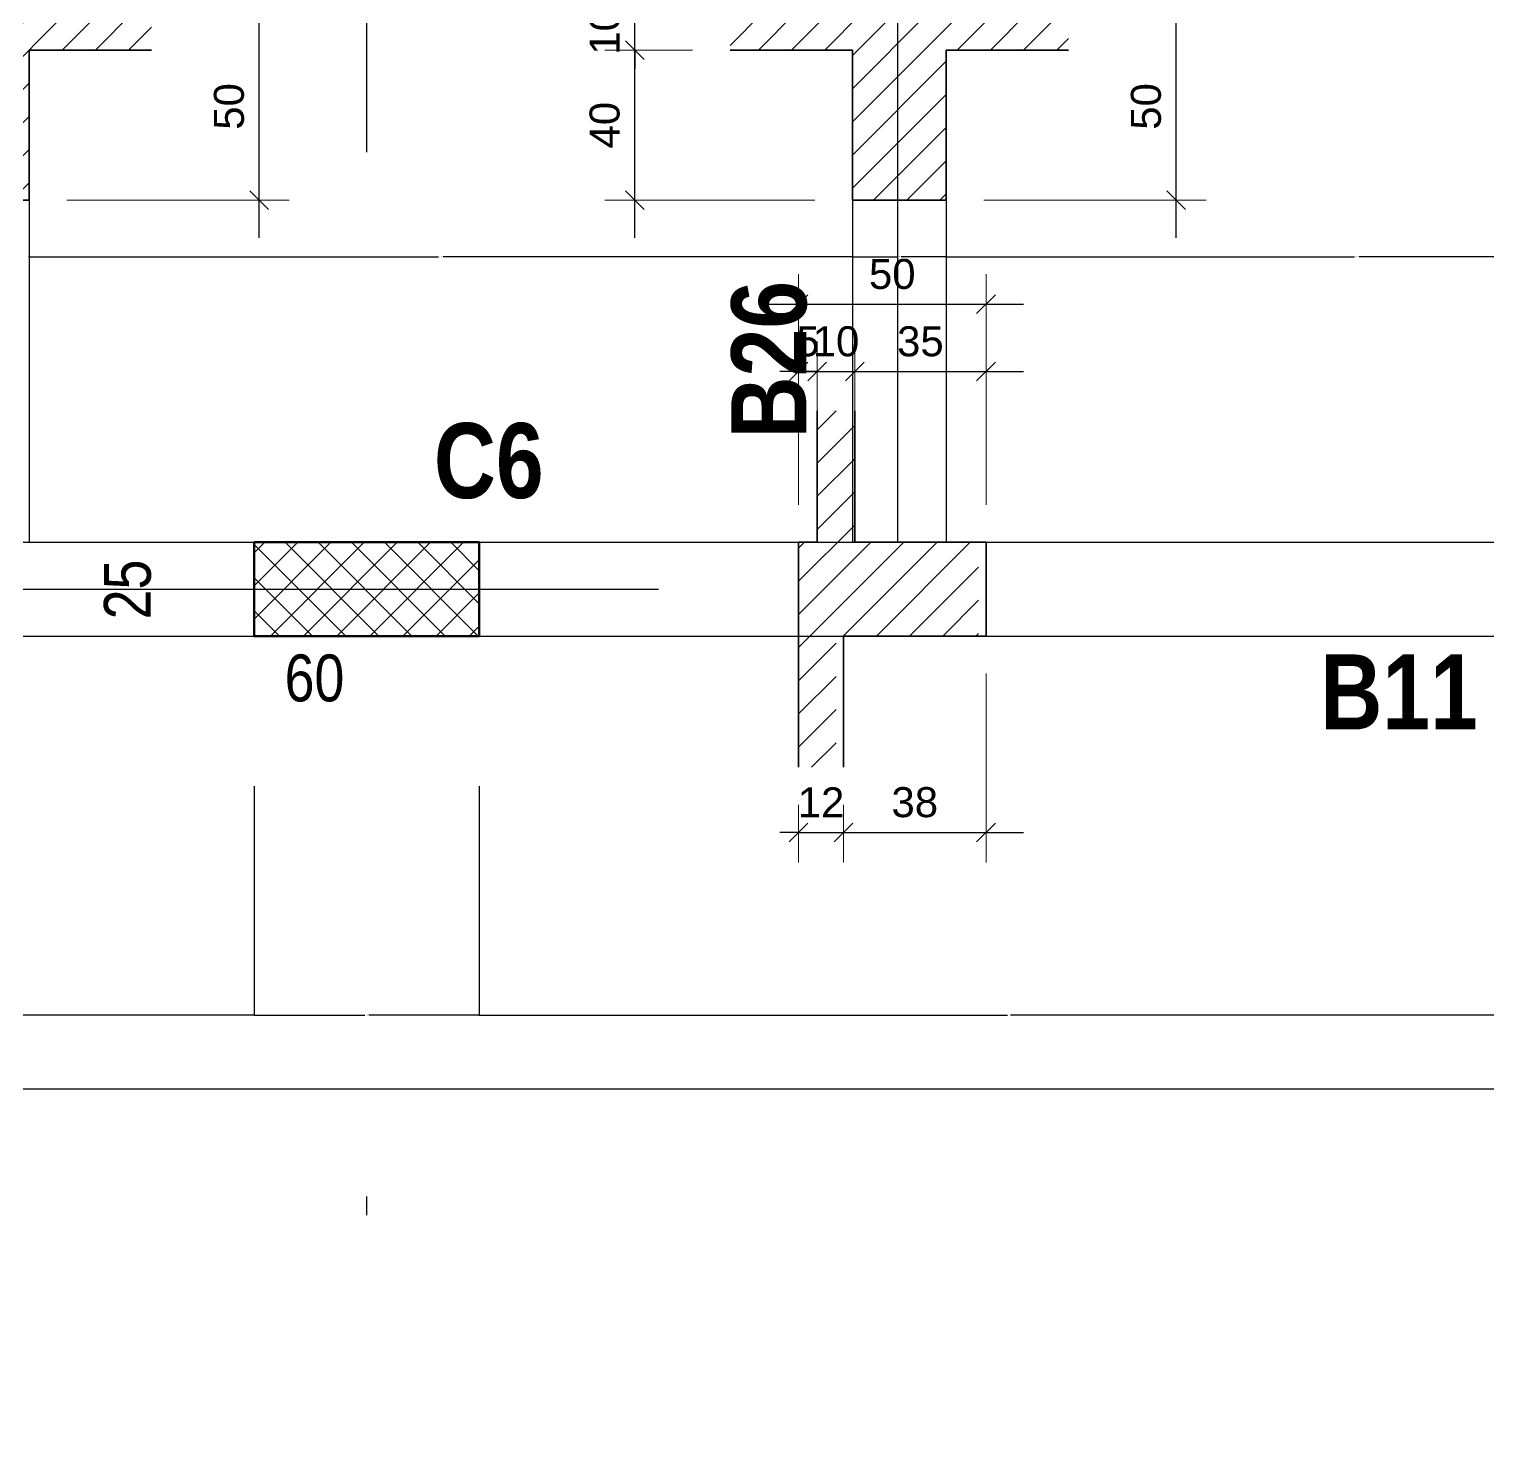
# Model space of a CAD drawing. Header units: millimetres. Extents: x 62 to 4126, y 148 to 2776.
# Drawn here: x 3135.4 to 3524.3, y 1298.7 to 1677.4 of the extents above; entities that cross this region are included whole.
import ezdxf

# ---------------------------------------------------------------- set-up
doc = ezdxf.new("R2010")
doc.units = ezdxf.units.MM
doc.linetypes.add('DASHDOT', pattern=[25.4, 12.7, -6.35, 0, -6.35])
doc.linetypes.add('Solid Line copy-002', pattern=[1150, 5, -278.333333, 595, -271.666667])
for name, color, linetype, lineweight in [('! Plochi sech', 210, 'Continuous', 25), ('!Column', 10, 'Continuous', 50), ('!Dimension', 70, 'Continuous', 25), ('!Hatch', 70, 'Continuous', 25), ('035', 30, 'Continuous', 30), ('Osi', 70, 'DASHDOT', 25)]:
    doc.layers.add(name, color=color, linetype=linetype, lineweight=lineweight)
doc.layers.add('text', color=7, linetype='Continuous')
doc.styles.add('GENERATED_STYLE_3', font='ARIALNB.TTF')
doc.styles.get("Standard").update_dxf_attribs({"font": 'arial.ttf'})
doc.dimstyles.get("Standard").update_dxf_attribs({"dimtxt": 2.5, "dimasz": 2.5, "dimexe": 1.25, "dimexo": 0.625, "dimtad": 1, "dimtxsty": 'Standard', "dimcen": 2.5, "dimazin": 3, "dimtfac": 1, "dimtmove": 0, "dimatfit": 3})

# ---------------------------------------------------------------- blocks, each defined once
blk = doc.blocks.new('*D2233')
at = {"layer": '!Dimension', "color": 0, "lineweight": -2}
for p, q in [((2420.41, 1475.6), (2420.41, 1414.42)), ((3195.41, 1475.6), (3195.41, 1414.42))]:
    blk.add_line(p, q, dxfattribs=at)
at = {"layer": '!Dimension', "color": 0, "linetype": 'Continuous', "lineweight": -2}
for p, q in [((2420.59, 1414.6), (2870.39, 1414.6)), ((3195.23, 1414.6), (2871.18, 1414.6))]:
    blk.add_line(p, q, dxfattribs=at)
at = {"layer": '!Dimension', "color": 0}
for points in [[(2420.59, 1414.63), (2420.59, 1414.57), (2420.41, 1414.6)], [(3195.23, 1414.57), (3195.23, 1414.63), (3195.41, 1414.6)]]:
    blk.add_solid(points, dxfattribs=at)
at = {"layer": 'Defpoints', "color": 0}
for p in [(2420.41, 1475.66), (3195.41, 1475.66), (3195.41, 1414.6)]:
    blk.add_point(p, dxfattribs=at)
at = {"layer": '!Dimension', "color": 0, "insert": (2870.78, 1414.6), "char_height": 0.18, "attachment_point": 5}
blk.add_mtext('\\A1;775.0', dxfattribs=at)
blk = doc.blocks.new('*D2234')
at = {"layer": '!Dimension', "color": 0, "lineweight": -2}
for p, q in [((3195.41, 1475.6), (3195.41, 1414.42)), ((3255.41, 1475.6), (3255.41, 1414.42)), ((3195.59, 1414.6), (3224.87, 1414.6)), ((3255.23, 1414.6), (3225.94, 1414.6))]:
    blk.add_line(p, q, dxfattribs=at)
at = {"layer": '!Dimension', "color": 0}
for points in [[(3195.59, 1414.63), (3195.59, 1414.57), (3195.41, 1414.6)], [(3255.23, 1414.57), (3255.23, 1414.63), (3255.41, 1414.6)]]:
    blk.add_solid(points, dxfattribs=at)
at = {"layer": 'Defpoints', "color": 0}
for p in [(3195.41, 1475.66), (3255.41, 1475.66), (3255.41, 1414.6)]:
    blk.add_point(p, dxfattribs=at)
at = {"layer": '!Dimension', "color": 0, "insert": (3225.41, 1414.6), "char_height": 0.18, "attachment_point": 5}
blk.add_mtext('\\A1;60.0000', dxfattribs=at)
blk = doc.blocks.new('*D2235')
at = {"layer": '!Dimension', "color": 0, "lineweight": -2}
for p, q in [((3255.41, 1475.6), (3255.41, 1414.42)), ((3537.91, 1475.6), (3537.91, 1414.42))]:
    blk.add_line(p, q, dxfattribs=at)
at = {"layer": '!Dimension', "color": 0, "linetype": 'Continuous', "lineweight": -2}
for p, q in [((3255.59, 1414.6), (3396.26, 1414.6)), ((3537.73, 1414.6), (3397.05, 1414.6))]:
    blk.add_line(p, q, dxfattribs=at)
at = {"layer": '!Dimension', "color": 0}
for points in [[(3255.59, 1414.63), (3255.59, 1414.57), (3255.41, 1414.6)], [(3537.73, 1414.57), (3537.73, 1414.63), (3537.91, 1414.6)]]:
    blk.add_solid(points, dxfattribs=at)
at = {"layer": 'Defpoints', "color": 0}
for p in [(3255.41, 1475.66), (3537.91, 1475.66), (3537.91, 1414.6)]:
    blk.add_point(p, dxfattribs=at)
at = {"layer": '!Dimension', "color": 0, "insert": (3396.66, 1414.6), "char_height": 0.18, "attachment_point": 5}
blk.add_mtext('\\A1;282.5', dxfattribs=at)
blk = doc.blocks.new('*D2238')
at = {"layer": '!Dimension', "color": 0, "lineweight": -2}
for p, q in [((1977.91, 1393.72), (1977.91, 1395.04)), ((1978.09, 1394.86), (2769.23, 1394.86)), ((3842.73, 1394.86), (2770.56, 1394.86)), ((3842.91, 1393.72), (3842.91, 1395.04))]:
    blk.add_line(p, q, dxfattribs=at)
at = {"layer": '!Dimension', "color": 0}
for points in [[(1978.09, 1394.89), (1978.09, 1394.83), (1977.91, 1394.86)], [(3842.73, 1394.83), (3842.73, 1394.89), (3842.91, 1394.86)]]:
    blk.add_solid(points, dxfattribs=at)
at = {"layer": 'Defpoints', "color": 0}
for p in [(1977.91, 1393.66), (3842.91, 1394.86), (3842.91, 1393.66)]:
    blk.add_point(p, dxfattribs=at)
at = {"layer": '!Dimension', "color": 0, "insert": (2769.89, 1394.86), "char_height": 0.18, "attachment_point": 5}
blk.add_mtext('\\A1;1865.0000', dxfattribs=at)
blk = doc.blocks.new('*D2474')
at = {"layer": '!Dimension', "color": 0, "lineweight": -2}
for p, q in [((3135.41, 1616.72), (3135.41, 1616.93)), ((3135.59, 1616.75), (3244.55, 1616.75)), ((3354.73, 1616.75), (3245.76, 1616.75)), ((3354.91, 1616.72), (3354.91, 1616.93))]:
    blk.add_line(p, q, dxfattribs=at)
at = {"layer": '!Dimension', "color": 0}
for points in [[(3135.59, 1616.78), (3135.59, 1616.72), (3135.41, 1616.75)], [(3354.73, 1616.72), (3354.73, 1616.78), (3354.91, 1616.75)]]:
    blk.add_solid(points, dxfattribs=at)
at = {"layer": 'Defpoints', "color": 0}
for p in [(3135.41, 1616.66), (3354.91, 1616.75), (3354.91, 1616.66)]:
    blk.add_point(p, dxfattribs=at)
at = {"layer": '!Dimension', "color": 0, "insert": (3245.16, 1616.75), "char_height": 0.18, "attachment_point": 5}
blk.add_mtext('\\A1;219.5000', dxfattribs=at)
blk = doc.blocks.new('*D2475')
at = {"layer": '!Dimension', "color": 0, "lineweight": -2}
for p, q in [((3379.91, 1616.72), (3379.91, 1616.93)), ((3380.09, 1616.75), (3488.8, 1616.75)), ((3598.73, 1616.75), (3490.01, 1616.75)), ((3598.91, 1616.72), (3598.91, 1616.93))]:
    blk.add_line(p, q, dxfattribs=at)
at = {"layer": '!Dimension', "color": 0}
for points in [[(3380.09, 1616.78), (3380.09, 1616.72), (3379.91, 1616.75)], [(3598.73, 1616.72), (3598.73, 1616.78), (3598.91, 1616.75)]]:
    blk.add_solid(points, dxfattribs=at)
at = {"layer": 'Defpoints', "color": 0}
for p in [(3379.91, 1616.66), (3598.91, 1616.75), (3598.91, 1616.66)]:
    blk.add_point(p, dxfattribs=at)
at = {"layer": '!Dimension', "color": 0, "insert": (3489.41, 1616.75), "char_height": 0.18, "attachment_point": 5}
blk.add_mtext('\\A1;219.0000', dxfattribs=at)
blk = doc.blocks.new('_Oblique')
at = {"color": 0, "linetype": 'ByBlock', "lineweight": -2}
blk.add_line((-0.5, -0.5), (0.5, 0.5), dxfattribs=at)
blk = doc.blocks.new('*D2074')
at = {"color": 0, "linetype": 'Continuous', "lineweight": -2, "transparency": 16777216}
for p, q in [((8980332.2, 5150164), (8980332.2, 5150214)), ((8980332.2, 5150064), (8980332.2, 5150164)), ((8980332.2, 5150064), (8980332.2, 5150014))]:
    blk.add_line(p, q, dxfattribs=at)
at = {"color": 7, "linetype": 'Continuous', "lineweight": 20, "transparency": 16777216}
for p, q in [((8980486.3, 5150164), (8980252.2, 5150164)), ((8980486.3, 5150064), (8980252.2, 5150064))]:
    blk.add_line(p, q, dxfattribs=at)
at = {"layer": 'Defpoints', "color": 0, "linetype": 'Continuous', "transparency": 16777216}
for p in [(8980332.2, 5150164), (8980586.3, 5150164), (8980586.3, 5150064)]:
    blk.add_point(p, dxfattribs=at)
at = {"color": 0, "linetype": 'Continuous', "lineweight": -2, "transparency": 16777216, "xscale": 50, "yscale": 50, "zscale": 50}
for p, rotation in [((8980332.2, 5150164), 270), ((8980332.2, 5150064), 90)]:
    blk.add_blockref('_Oblique', p, dxfattribs=dict(at, rotation=rotation))
at = {"color": 0, "linetype": 'Continuous', "lineweight": 25, "transparency": 16777216, "insert": (8980252.2, 5150114), "char_height": 80, "attachment_point": 5, "rotation": 90}
blk.add_mtext('\\A1;10', dxfattribs=at)
blk = doc.blocks.new('*D2075')
at = {"color": 0, "linetype": 'Continuous', "lineweight": -2, "transparency": 16777216}
blk.add_line((8980332.2, 5149564), (8980332.2, 5150164), dxfattribs=at)
at = {"color": 7, "linetype": 'Continuous', "lineweight": 20, "transparency": 16777216}
for p, q in [((8980486.3, 5150064), (8980252.2, 5150064)), ((8980812.6, 5149664), (8980252.2, 5149664))]:
    blk.add_line(p, q, dxfattribs=at)
at = {"layer": 'Defpoints', "color": 0, "linetype": 'Continuous', "transparency": 16777216}
for p in [(8980332.2, 5150064), (8980586.3, 5150064), (8980912.6, 5149664)]:
    blk.add_point(p, dxfattribs=at)
at = {"color": 0, "linetype": 'Continuous', "lineweight": -2, "transparency": 16777216, "xscale": 50, "yscale": 50, "zscale": 50}
for p, rotation in [((8980332.2, 5150064), 90), ((8980332.2, 5149664), 270)]:
    blk.add_blockref('_Oblique', p, dxfattribs=dict(at, rotation=rotation))
at = {"color": 0, "linetype": 'Continuous', "lineweight": 25, "transparency": 16777216, "insert": (8980252.2, 5149864), "char_height": 80, "attachment_point": 5, "rotation": 90}
blk.add_mtext('\\A1;40', dxfattribs=at)
blk = doc.blocks.new('*D2076')
at = {"color": 0, "linetype": 'Continuous', "lineweight": -2, "transparency": 16777216}
blk.add_line((8981775.6, 5149564), (8981775.6, 5150264), dxfattribs=at)
at = {"color": 7, "linetype": 'Continuous', "lineweight": 20, "transparency": 16777216}
for p, q in [((8981588.9, 5150164), (8981855.6, 5150164)), ((8981262.6, 5149664), (8981855.6, 5149664))]:
    blk.add_line(p, q, dxfattribs=at)
at = {"layer": 'Defpoints', "color": 0, "linetype": 'Continuous', "transparency": 16777216}
for p in [(8981488.9, 5150164), (8981775.6, 5150164), (8981162.6, 5149664)]:
    blk.add_point(p, dxfattribs=at)
at = {"color": 0, "linetype": 'Continuous', "lineweight": -2, "transparency": 16777216, "xscale": 50, "yscale": 50, "zscale": 50}
for p, rotation in [((8981775.6, 5150164), 90), ((8981775.6, 5149664), 270)]:
    blk.add_blockref('_Oblique', p, dxfattribs=dict(at, rotation=rotation))
at = {"color": 0, "linetype": 'Continuous', "lineweight": 25, "transparency": 16777216, "insert": (8981695.6, 5149914), "char_height": 80, "attachment_point": 5, "rotation": 90}
blk.add_mtext('\\A1;50', dxfattribs=at)
blk = doc.blocks.new('*D1893')
at = {"color": 7, "linetype": 'Continuous', "lineweight": 20, "transparency": 16777216}
for p, q in [((8945673.5, 4961729.5), (8945673.5, 4961576)), ((8945793.5, 4961729.5), (8945793.5, 4961576))]:
    blk.add_line(p, q, dxfattribs=at)
at = {"color": 0, "linetype": 'Continuous', "lineweight": -2, "transparency": 16777216}
for p, q in [((8945673.5, 4961656), (8945623.5, 4961656)), ((8945673.5, 4961656), (8945793.5, 4961656)), ((8945793.5, 4961656), (8945843.5, 4961656))]:
    blk.add_line(p, q, dxfattribs=at)
at = {"layer": 'Defpoints', "color": 0, "linetype": 'Continuous', "transparency": 16777216}
for p in [(8945673.5, 4961829.5), (8945793.5, 4961829.5), (8945793.5, 4961656)]:
    blk.add_point(p, dxfattribs=at)
at = {"color": 0, "linetype": 'Continuous', "lineweight": -2, "transparency": 16777216, "xscale": 50, "yscale": 50, "zscale": 50}
blk.add_blockref('_Oblique', (8945673.5, 4961656), dxfattribs=at)
at = {"color": 0, "linetype": 'Continuous', "lineweight": -2, "transparency": 16777216, "xscale": 50, "yscale": 50, "zscale": 50, "rotation": 180}
blk.add_blockref('_Oblique', (8945793.5, 4961656), dxfattribs=at)
at = {"color": 0, "linetype": 'Continuous', "lineweight": 20, "transparency": 16777216, "insert": (8945733.5, 4961736), "char_height": 80, "attachment_point": 5}
blk.add_mtext('\\A1;12', dxfattribs=at)
blk = doc.blocks.new('*D1894')
at = {"color": 7, "linetype": 'Continuous', "lineweight": 20, "transparency": 16777216}
for p, q in [((8946173.5, 4962079.5), (8946173.5, 4961576)), ((8945793.5, 4961729.5), (8945793.5, 4961576))]:
    blk.add_line(p, q, dxfattribs=at)
at = {"color": 0, "linetype": 'Continuous', "lineweight": -2, "transparency": 16777216}
blk.add_line((8945693.5, 4961656), (8946273.5, 4961656), dxfattribs=at)
at = {"layer": 'Defpoints', "color": 0, "linetype": 'Continuous', "transparency": 16777216}
for p in [(8946173.5, 4962179.5), (8945793.5, 4961829.5), (8946173.5, 4961656)]:
    blk.add_point(p, dxfattribs=at)
at = {"color": 0, "linetype": 'Continuous', "lineweight": -2, "transparency": 16777216, "xscale": 50, "yscale": 50, "zscale": 50, "rotation": 180}
blk.add_blockref('_Oblique', (8945793.5, 4961656), dxfattribs=at)
at = {"color": 0, "linetype": 'Continuous', "lineweight": -2, "transparency": 16777216, "xscale": 50, "yscale": 50, "zscale": 50}
blk.add_blockref('_Oblique', (8946173.5, 4961656), dxfattribs=at)
at = {"color": 0, "linetype": 'Continuous', "lineweight": 20, "transparency": 16777216, "insert": (8945983.5, 4961736), "char_height": 80, "attachment_point": 5}
blk.add_mtext('\\A1;38', dxfattribs=at)
blk = doc.blocks.new('*D1895')
at = {"layer": '! Plochi sech', "color": 7, "lineweight": 20, "transparency": 16777216}
for p, q in [((8945673.5, 4962529.5), (8945673.5, 4962964.6)), ((8945723.5, 4962879.5), (8945723.5, 4962964.6))]:
    blk.add_line(p, q, dxfattribs=at)
at = {"layer": '! Plochi sech', "color": 0, "lineweight": -2, "transparency": 16777216}
for p, q in [((8945673.5, 4962884.6), (8945623.5, 4962884.6)), ((8945673.5, 4962884.6), (8945723.5, 4962884.6)), ((8945723.5, 4962884.6), (8945773.5, 4962884.6))]:
    blk.add_line(p, q, dxfattribs=at)
at = {"layer": 'Defpoints', "color": 0, "transparency": 16777216}
for p in [(8945723.5, 4962884.6), (8945723.5, 4962779.5), (8945673.5, 4962429.5)]:
    blk.add_point(p, dxfattribs=at)
at = {"layer": '! Plochi sech', "color": 0, "lineweight": -2, "transparency": 16777216, "xscale": 50, "yscale": 50, "zscale": 50}
blk.add_blockref('_Oblique', (8945673.5, 4962884.6), dxfattribs=at)
at = {"layer": '! Plochi sech', "color": 0, "lineweight": -2, "transparency": 16777216, "xscale": 50, "yscale": 50, "zscale": 50, "rotation": 180}
blk.add_blockref('_Oblique', (8945723.5, 4962884.6), dxfattribs=at)
at = {"layer": '! Plochi sech', "color": 0, "transparency": 16777216, "insert": (8945698.5, 4962964.6), "char_height": 80, "attachment_point": 5}
blk.add_mtext('\\A1;5', dxfattribs=at)
blk = doc.blocks.new('*D1896')
at = {"layer": '! Plochi sech', "color": 7, "lineweight": 20, "transparency": 16777216}
for p, q in [((8945723.5, 4962529.5), (8945723.5, 4962964.6)), ((8945823.5, 4962879.5), (8945823.5, 4962964.6))]:
    blk.add_line(p, q, dxfattribs=at)
at = {"layer": '! Plochi sech', "color": 0, "lineweight": -2, "transparency": 16777216}
for p, q in [((8945723.5, 4962884.6), (8945673.5, 4962884.6)), ((8945723.5, 4962884.6), (8945823.5, 4962884.6)), ((8945823.5, 4962884.6), (8945873.5, 4962884.6))]:
    blk.add_line(p, q, dxfattribs=at)
at = {"layer": 'Defpoints', "color": 0, "transparency": 16777216}
for p in [(8945823.5, 4962884.6), (8945823.5, 4962779.5), (8945723.5, 4962429.5)]:
    blk.add_point(p, dxfattribs=at)
at = {"layer": '! Plochi sech', "color": 0, "lineweight": -2, "transparency": 16777216, "xscale": 50, "yscale": 50, "zscale": 50}
blk.add_blockref('_Oblique', (8945723.5, 4962884.6), dxfattribs=at)
at = {"layer": '! Plochi sech', "color": 0, "lineweight": -2, "transparency": 16777216, "xscale": 50, "yscale": 50, "zscale": 50, "rotation": 180}
blk.add_blockref('_Oblique', (8945823.5, 4962884.6), dxfattribs=at)
at = {"layer": '! Plochi sech', "color": 0, "transparency": 16777216, "insert": (8945773.5, 4962964.6), "char_height": 80, "attachment_point": 5}
blk.add_mtext('\\A1;10', dxfattribs=at)
blk = doc.blocks.new('*D1897')
at = {"layer": '! Plochi sech', "color": 7, "lineweight": 20, "transparency": 16777216}
for p, q in [((8945823.5, 4962529.5), (8945823.5, 4962964.6)), ((8946173.5, 4962529.5), (8946173.5, 4962964.6))]:
    blk.add_line(p, q, dxfattribs=at)
at = {"layer": '! Plochi sech', "color": 0, "lineweight": -2, "transparency": 16777216}
blk.add_line((8945723.5, 4962884.6), (8946273.5, 4962884.6), dxfattribs=at)
at = {"layer": 'Defpoints', "color": 0, "transparency": 16777216}
for p in [(8946173.5, 4962884.6), (8945823.5, 4962429.5), (8946173.5, 4962429.5)]:
    blk.add_point(p, dxfattribs=at)
at = {"layer": '! Plochi sech', "color": 0, "lineweight": -2, "transparency": 16777216, "xscale": 50, "yscale": 50, "zscale": 50, "rotation": 180}
blk.add_blockref('_Oblique', (8945823.5, 4962884.6), dxfattribs=at)
at = {"layer": '! Plochi sech', "color": 0, "lineweight": -2, "transparency": 16777216, "xscale": 50, "yscale": 50, "zscale": 50}
blk.add_blockref('_Oblique', (8946173.5, 4962884.6), dxfattribs=at)
at = {"layer": '! Plochi sech', "color": 0, "transparency": 16777216, "insert": (8945998.5, 4962964.6), "char_height": 80, "attachment_point": 5}
blk.add_mtext('\\A1;35', dxfattribs=at)
blk = doc.blocks.new('*D1898')
at = {"layer": '! Plochi sech', "color": 7, "lineweight": 20, "transparency": 16777216}
for p, q in [((8945673.5, 4962529.5), (8945673.5, 4963144.1)), ((8946173.5, 4962529.5), (8946173.5, 4963144.1))]:
    blk.add_line(p, q, dxfattribs=at)
at = {"layer": '! Plochi sech', "color": 0, "lineweight": -2, "transparency": 16777216}
blk.add_line((8945573.5, 4963064.1), (8946273.5, 4963064.1), dxfattribs=at)
at = {"layer": 'Defpoints', "color": 0, "transparency": 16777216}
for p in [(8946173.5, 4963064.1), (8945673.5, 4962429.5), (8946173.5, 4962429.5)]:
    blk.add_point(p, dxfattribs=at)
at = {"layer": '! Plochi sech', "color": 0, "lineweight": -2, "transparency": 16777216, "xscale": 50, "yscale": 50, "zscale": 50, "rotation": 180}
blk.add_blockref('_Oblique', (8945673.5, 4963064.1), dxfattribs=at)
at = {"layer": '! Plochi sech', "color": 0, "lineweight": -2, "transparency": 16777216, "xscale": 50, "yscale": 50, "zscale": 50}
blk.add_blockref('_Oblique', (8946173.5, 4963064.1), dxfattribs=at)
at = {"layer": '! Plochi sech', "color": 0, "transparency": 16777216, "insert": (8945923.5, 4963144.1), "char_height": 80, "attachment_point": 5}
blk.add_mtext('\\A1;50', dxfattribs=at)
blk = doc.blocks.new('*D2562')
at = {"layer": '!Dimension', "color": 0, "lineweight": -2}
for p, q in [((3354.91, 1616.72), (3354.91, 1616.93)), ((3355.09, 1616.75), (3366.87, 1616.75)), ((3379.73, 1616.75), (3367.94, 1616.75)), ((3379.91, 1616.72), (3379.91, 1616.93))]:
    blk.add_line(p, q, dxfattribs=at)
at = {"layer": '!Dimension', "color": 0}
for points in [[(3355.09, 1616.78), (3355.09, 1616.72), (3354.91, 1616.75)], [(3379.73, 1616.72), (3379.73, 1616.78), (3379.91, 1616.75)]]:
    blk.add_solid(points, dxfattribs=at)
at = {"layer": 'Defpoints', "color": 0}
for p in [(3354.91, 1616.66), (3379.91, 1616.75), (3379.91, 1616.66)]:
    blk.add_point(p, dxfattribs=at)
at = {"layer": '!Dimension', "color": 0, "insert": (3367.41, 1616.75), "char_height": 0.18, "attachment_point": 5}
blk.add_mtext('\\A1;25.0000', dxfattribs=at)
blk = doc.blocks.new('A$C161241C2')
at = {"linetype": 'Continuous', "lineweight": 25}
h = blk.add_hatch(dxfattribs=at)
h.set_pattern_fill('ANSI31', scale=500, style=0)
h.set_pattern_definition([(45, (-8841307.757, -4844615.185), (-44.19417382, 44.19417382), [])])
h.paths.add_polyline_path([(0, 0), (326.283, 0), (326.283, 100), (-576.283, 100), (-576.283, 0), (-250, 0), (-250, -400), (0, -400)])
at = {"color": 3, "linetype": 'Continuous', "lineweight": 35}
for p, q in [((-576.283, 100), (326.283, 100)), ((-576.283, 0), (-250, 0)), ((-250, 0), (-250, -400)), ((0, 0), (326.283, 0)), ((0, 0), (0, -400)), ((-250, -400), (0, -400))]:
    blk.add_line(p, q, dxfattribs=at)
at = {"color": 7, "linetype": 'Continuous', "lineweight": 25}
for base, p1, p2, picture, middle in [((612.99, 100), (0, -400), (326.283, 100), '*D2076', (532.99, -150)), ((-830.405, 100), (-576.283, 0), (-576.283, 100), '*D2074', (-910.405, 50)), ((-830.405, 0), (-250, -400), (-576.283, 0), '*D2075', (-910.405, -200))]:
    dim = blk.add_linear_dim(base=base, p1=p1, p2=p2, angle=90, dimstyle='Standard', dxfattribs=at)
    dim.commit()
    dim.dimension.update_dxf_attribs({"geometry": picture, "text_midpoint": middle, "insert": (-8981162.572, -5150064)})
blk = doc.blocks.new('A$C26703FA6')
at = {"layer": '! Plochi sech'}
h = blk.add_hatch(dxfattribs=at)
h.set_pattern_fill('ANSI31', color=256, scale=500)
h.set_pattern_definition([(45, (-8945843.49, -4962429.46), (-44.19417382, 44.19417382), [])])
h.paths.add_polyline_path([(0, 350), (-100, 350), (-100, 0), (-150, 0), (-150, -600), (-50, -600), (-50, -250), (330, -250), (330, 0), (0, 0)])
at = {"color": 3, "linetype": 'Continuous', "lineweight": 35}
for p, q in [((-100, 0), (-100, 350)), ((0, 0), (0, 350)), ((-150, -600), (-150, 0)), ((-100, 0), (-150, 0)), ((350, 0), (0, 0)), ((350, -250), (350, 0)), ((-30, -600), (-30, -250)), ((350, -250), (-30, -250))]:
    blk.add_line(p, q, dxfattribs=at)
at = {"layer": '! Plochi sech'}
dim = blk.add_linear_dim(base=(350, 634.635), p1=(-150, 0), p2=(350, 0), dimstyle='Standard', dxfattribs=at)
dim.commit()
dim.dimension.update_dxf_attribs({"geometry": '*D1898', "text_midpoint": (100, 634.635), "dimtype": 128, "insert": (-8945823.493, -4962429.458)})
for base, p1, p2, picture, middle in [((-100, 455.135), (-150, 0), (-100, 350), '*D1895', (-125, 535.135)), ((0, 455.135), (-100, 0), (0, 350), '*D1896', (-50, 535.135)), ((350, 455.135), (0, 0), (350, 0), '*D1897', (175, 535.135))]:
    dim = blk.add_linear_dim(base=base, p1=p1, p2=p2, dimstyle='Standard', dxfattribs=at)
    dim.commit()
    dim.dimension.update_dxf_attribs({"geometry": picture, "text_midpoint": middle, "insert": (-8945823.493, -4962429.458)})
at = {"color": 7, "linetype": 'Continuous', "lineweight": 20}
for base, p1, p2, picture, middle in [((350, -773.455), (-30, -600), (350, -250), '*D1894', (160, -693.455)), ((-30, -773.455), (-150, -600), (-30, -600), '*D1893', (-90, -693.455))]:
    dim = blk.add_linear_dim(base=base, p1=p1, p2=p2, dimstyle='Standard', dxfattribs=at)
    dim.commit()
    dim.dimension.update_dxf_attribs({"geometry": picture, "text_midpoint": middle, "insert": (-8945823.493, -4962429.458)})

msp = doc.modelspace()

# ---------------------------------------------------------------- hatches: boundary and pattern name
at = {"layer": '!Hatch'}
h = msp.add_hatch(dxfattribs=at)
h.set_pattern_fill('ANSI37', color=256, scale=50)
h.set_pattern_definition([(45, (-894824.693, -493139.714), (-4.419417382, 4.419417382), []), (135, (-894824.693, -493139.714), (-4.419417382, -4.419417382), [])])
h.paths.add_polyline_path([(3255.415, 1527.99), (3255.415, 1540.637), (3195.415, 1540.637), (3195.415, 1527.978)])
h.paths.add_polyline_path([(3195.415, 1527.978), (3195.415, 1515.637), (3255.415, 1515.637), (3255.415, 1527.99)])

# ---------------------------------------------------------------- linework, layer by layer
at = {"layer": '!Column'}
msp.add_lwpolyline([(3195.415, 1515.637), (3255.415, 1515.637), (3255.415, 1540.637), (3195.415, 1540.637)], close=True, dxfattribs=at)
at = {"layer": '035'}
for p, q in [((3135.415, 1671.66), (3135.415, 1540.637)), ((3354.915, 1671.66), (3354.915, 1540.637)), ((3379.915, 1671.66), (3379.915, 1540.637)), ((2402.905, 1515.637), (3842.905, 1515.637))]:
    msp.add_line(p, q, dxfattribs=at)
at = {"layer": '035', "color": 1, "lineweight": 25}
msp.add_line((2402.905, 1540.637), (3842.905, 1540.637), dxfattribs=at)
at = {"layer": 'Osi', "linetype": 'Solid Line copy-002', "lineweight": 25}
for p, q in [((3225.413, 211.257), (3225.413, 2654.348)), ((3366.915, 2095.637), (3366.915, 1540.637)), ((124.878, 1528.137), (4062.976, 1528.137))]:
    msp.add_line(p, q, dxfattribs=at)

# ---------------------------------------------------------------- block references
at = {"layer": '! Plochi sech', "xscale": 0.1, "yscale": 0.1, "zscale": 0.1}
for name, p in [('A$C161241C2', (3135.415, 1671.816)), ('A$C161241C2', (3379.915, 1671.816)), ('A$C26703FA6', (3355.54, 1540.637))]:
    msp.add_blockref(name, p, dxfattribs=at)

# ---------------------------------------------------------------- texts
at = {"layer": 'text', "color": 3, "linetype": 'Continuous', "lineweight": 5, "insert": (3322.621, 1589.303), "char_height": 20, "attachment_point": 2, "rotation": 90, "style": 'GENERATED_STYLE_3'}
msp.add_mtext('B26', dxfattribs=at)
msp.add_mtext('B26', dxfattribs=at)
at = {"layer": 'text', "color": 6, "linetype": 'Continuous', "lineweight": 5, "attachment_point": 2, "style": 'GENERATED_STYLE_3'}
for s, insert, char_height in [('C6', (3257.955, 1572.405), 20), ('{\\fArial Narrow|b0|i0|c204|p34;60}', (3211.48, 1510.708), 12.5)]:
    msp.add_mtext(s, dxfattribs=dict(at, insert=insert, char_height=char_height))
at = {"layer": 'text', "color": 6, "linetype": 'Continuous', "lineweight": 5, "insert": (3155.33, 1528.042), "char_height": 12.5, "attachment_point": 2, "rotation": 90, "style": 'GENERATED_STYLE_3'}
msp.add_mtext('{\\fArial Narrow|b0|i0|c204|p34;25}', dxfattribs=at)
at = {"layer": 'text', "color": 3, "linetype": 'Continuous', "lineweight": 5, "insert": (3500.678, 1510.737), "char_height": 20, "attachment_point": 2, "style": 'GENERATED_STYLE_3'}
msp.add_mtext('B11', dxfattribs=at)

# ---------------------------------------------------------------- dimensions: what is measured, and where the dimension line sits
at = {"layer": '!Dimension'}
for base, p1, p2, picture, middle in [((3354.905, 1616.751), (3135.405, 1616.66), (3354.905, 1616.66), '*D2474', (3245.155, 1616.751)), ((3379.905, 1616.751), (3354.905, 1616.66), (3379.905, 1616.66), '*D2562', (3367.405, 1616.751)), ((3598.905, 1616.751), (3379.905, 1616.66), (3598.905, 1616.66), '*D2475', (3489.405, 1616.751)), ((3255.405, 1414.595), (3195.405, 1475.66), (3255.405, 1475.66), '*D2234', (3225.405, 1414.595))]:
    dim = msp.add_linear_dim(base=base, p1=p1, p2=p2, dimstyle='Standard', dxfattribs=at)
    dim.commit()
    dim.dimension.update_dxf_attribs({"geometry": picture, "text_midpoint": middle})
dim = msp.add_linear_dim(base=(3195.405, 1414.595), p1=(2420.405, 1475.66), p2=(3195.405, 1475.66), dimstyle='Standard', override={"dimdec": 1}, dxfattribs=at)
dim.commit()
dim.dimension.update_dxf_attribs({"geometry": '*D2233', "text_midpoint": (2870.783, 1414.595), "dimtype": 160})
dim = msp.add_linear_dim(base=(3537.905, 1414.595), p1=(3255.405, 1475.66), p2=(3537.905, 1475.66), dimstyle='Standard', override={"dimdec": 1}, dxfattribs=at)
dim.commit()
dim.dimension.update_dxf_attribs({"geometry": '*D2235', "text_midpoint": (3396.655, 1414.595)})
dim = msp.add_linear_dim(base=(3842.905, 1394.858), p1=(1977.905, 1393.66), p2=(3842.905, 1393.66), dimstyle='Standard', dxfattribs=at)
dim.commit()
dim.dimension.update_dxf_attribs({"geometry": '*D2238', "text_midpoint": (2769.894, 1394.858), "dimtype": 160})

doc.saveas('drawing.dxf')
